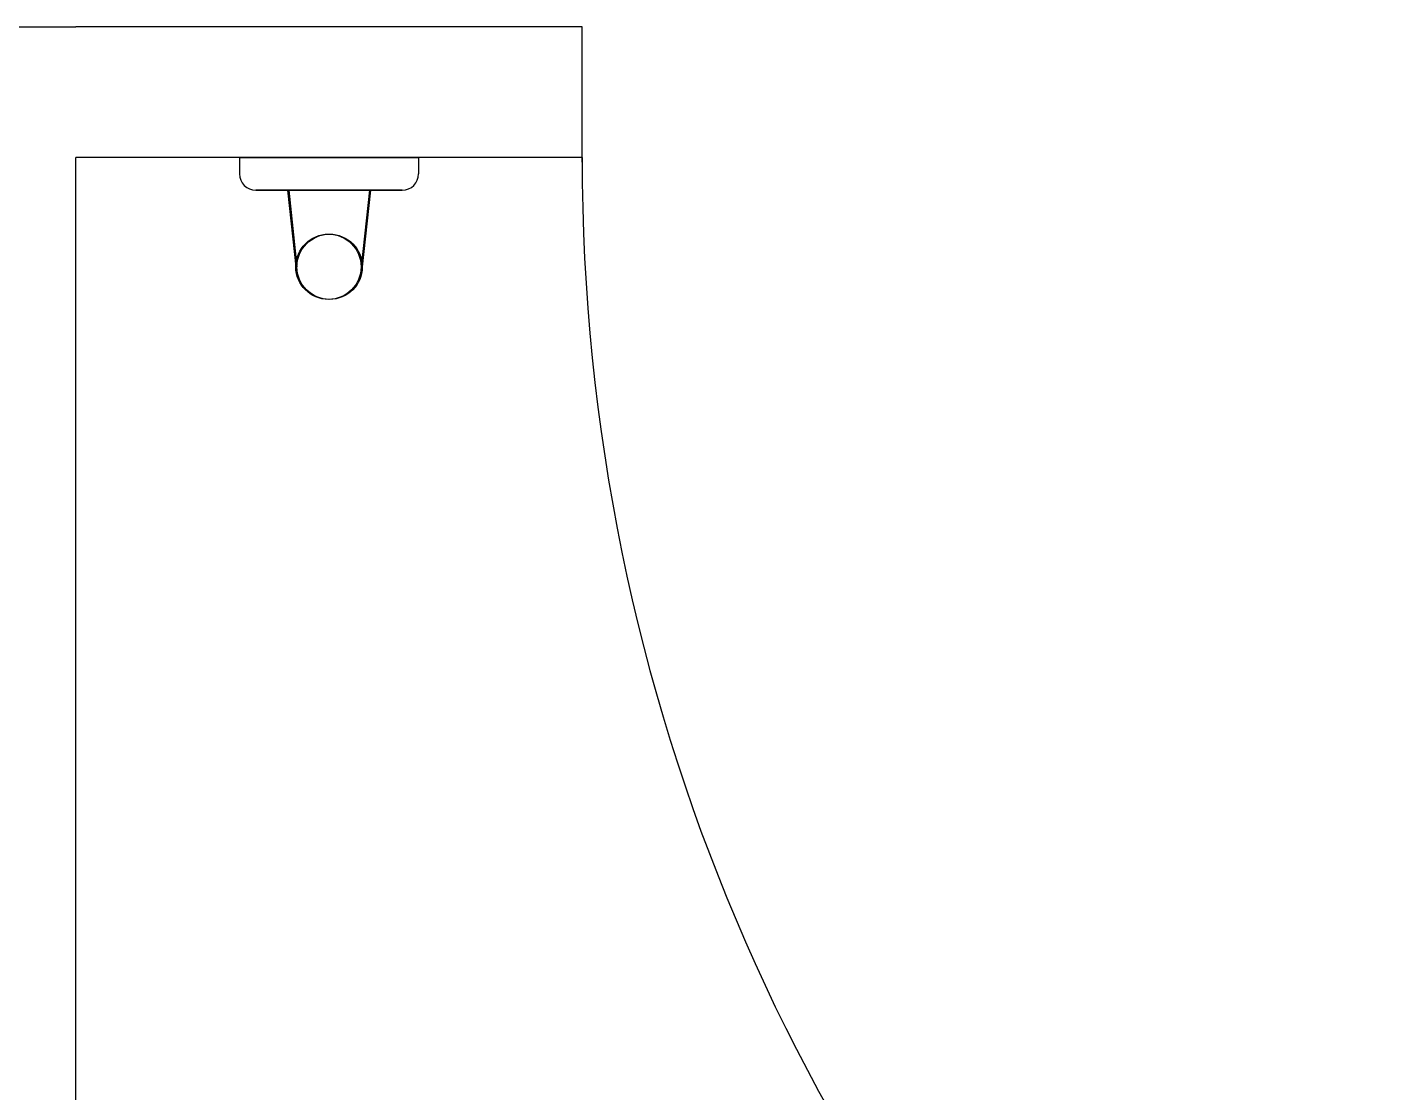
# Model space of a CAD drawing. Header units: inches. Extents: x 542650 to 544515, y 9574150 to 9574595.
# Drawn here: x 542791.4009 to 542791.8134, y 9574241.2121 to 9574241.5384 of the extents above; entities that cross this region are included whole.
import ezdxf

# ---------------------------------------------------------------- set-up
doc = ezdxf.new("R2010")
doc.units = ezdxf.units.IN
doc.header["$MEASUREMENT"] = 0
doc.layers.add('I-ARQ', color=8, linetype='Continuous')

msp = doc.modelspace()

# ---------------------------------------------------------------- linework, layer by layer
at = {"layer": 'I-ARQ'}
for p, q in [((542791.3859, 9574241.5384), (542791.4159, 9574241.5384)), ((542791.57091, 9574241.5384), (542791.4159, 9574241.5384)), ((542791.57091, 9574241.49701), (542791.57091, 9574241.5384)), ((542791.4159, 9574240.2884), (542791.4159, 9574241.4984)), ((542791.5709, 9574241.4984), (542791.4159, 9574241.4984)), ((542791.46599, 9574241.4984), (542791.46599, 9574241.4934)), ((542791.52082, 9574241.4984), (542791.46599, 9574241.4984)), ((542791.46599, 9574241.4984), (542791.46599, 9574241.4934)), ((542791.46599, 9574241.4984), (542791.52082, 9574241.4984)), ((542791.52082, 9574241.4984), (542791.52082, 9574241.4934)), ((542791.52082, 9574241.4984), (542791.52082, 9574241.4934)), ((542791.51582, 9574241.4884), (542791.47099, 9574241.4884)), ((542791.47099, 9574241.4884), (542791.51582, 9574241.4884)), ((542791.4807, 9574241.4884), (542791.48323, 9574241.46493)), ((542791.48105, 9574241.4884), (542791.48358, 9574241.46493)), ((542791.50576, 9574241.4884), (542791.50323, 9574241.46493)), ((542791.50611, 9574241.4884), (542791.50358, 9574241.46493))]:
    msp.add_line(p, q, dxfattribs=at)
for centre in [(542791.49323, 9574241.46493), (542791.49358, 9574241.46493)]:
    msp.add_circle(centre, 0.01, dxfattribs=at)
for centre, radius, start, end in [((542792.1709, 9574241.4984), 0.6, 180, 270), ((542791.47099, 9574241.4934), 0.005, 180, 270), ((542791.47099, 9574241.4934), 0.005, 180, 270), ((542791.51582, 9574241.4934), 0.005, 270, 0), ((542791.51582, 9574241.4934), 0.005, 270, 0)]:
    msp.add_arc(centre, radius, start, end, dxfattribs=at)

doc.saveas('drawing.dxf')
